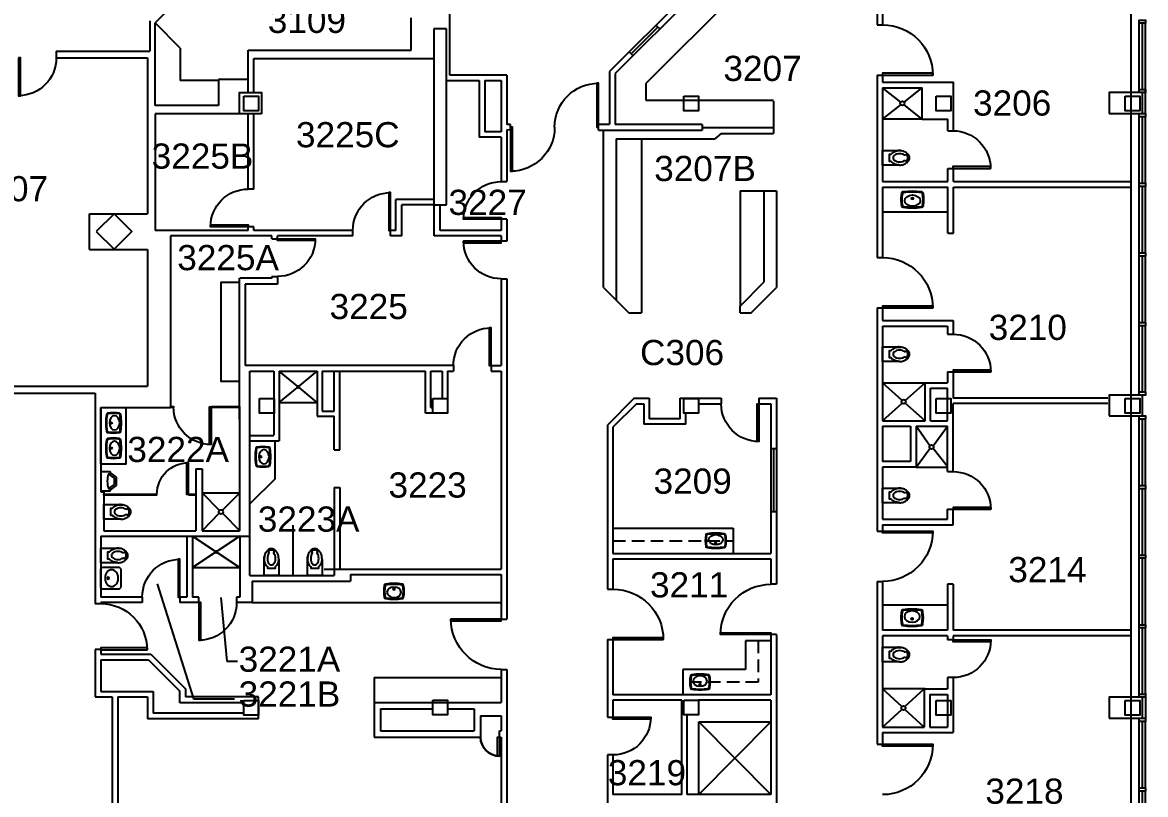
# Model space of a CAD drawing. Header units: inches. Extents: x -1169 to 5569, y -44 to 4300.
# Drawn here: x 2356 to 3427, y 825 to 1562 of the extents above; entities that cross this region are included whole.
import ezdxf

# ---------------------------------------------------------------- set-up
doc = ezdxf.new("R2010")
doc.units = ezdxf.units.IN
doc.header["$LTSCALE"] = 96
doc.header["$MEASUREMENT"] = 0
doc.linetypes.add('HIDDEN2', pattern=[0.1875, 0.125, -0.0625])
doc.layers.get('0').update_dxf_attribs({"linetype": 'CONTINUOUS'})
for name, color, linetype in [('A-ANNO-ROOM', 4, 'CONTINUOUS'), ('A-DOOR', 2, 'CONTINUOUS'), ('A-FLOR-CASE', 3, 'CONTINUOUS'), ('A-FLOR-CASE-UPPR', 3, 'HIDDEN2'), ('A-FLOR-PFIX', 2, 'CONTINUOUS'), ('A-GLAZ', 2, 'CONTINUOUS'), ('A-GLAZ-SILL', 1, 'CONTINUOUS'), ('A-SHAFT', 1, 'CONTINUOUS'), ('A-WALL-FULL', 6, 'CONTINUOUS')]:
    doc.layers.add(name, color=color, linetype=linetype)
doc.styles.add('Arial', font='arial.ttf')
doc.styles.get("Standard").update_dxf_attribs({"font": 'txt.shx', "width": 0.85})

# ---------------------------------------------------------------- blocks, each defined once
blk = doc.blocks.new('TOILET3')
for p, q in [((-4, -21.1), (-4, -21.1)), ((-5.1, -23.8), (-5.1, -23.8))]:
    blk.add_line(p, q)
for points in [[(-8.4, -16.4, -0.022673), (-8.5, -14.9), (-8.5, 0), (-4.5, 0), (-1.5, 0), (1.5, 0), (5.5, 0), (5.5, -14.9)], [(-8.4, -16.2, -0.074934), (-7.9, -12.6, -0.085426), (-6.4, -9.7, -0.066386), (-5.1, -8.3), (-5.1, -6.7), (1.9, -6.7), (1.9, -8.3, -0.066386), (3.3, -9.7, -0.085426), (4.8, -12.6, -0.111314), (5.2, -18)], [(2.5, -23.7, -0.562484), (1.6, -23.5), (0.9, -21.3, -0.238976), (1, -20.9, 0.08035), (1.9, -19, 0.074934), (2.3, -16.2, 0.074934), (1.9, -13.4, 0.085426), (0.9, -11.5, 0.066386), (0.1, -10.6, 0.330534), (-3.2, -10.6, 0.066386), (-4, -11.5, 0.085426), (-5, -13.4, 0.074934), (-5.4, -16.2, 0.074934), (-5, -19, 0.08035), (-4.1, -20.9, -0.238976), (-4, -21.3), (-4.8, -23.5, -0.549653), (-5.6, -23.7)], [(-1.5, -25.8, 0.143932), (1, -25, 0.107177), (3.4, -22.6, 0.077997), (4.9, -19.2, 0.065232), (5.5, -14.9)], [(-5.5, -23.7, 0.06085), (-4, -25, 0.143932), (-1.5, -25.8)], [(-4.5, -22.7, 0.063273), (-3.2, -23.8, 0.143932), (-1.5, -24.2)], [(-1.5, -24.2, 0.143932), (0.2, -23.8, 0.059203), (1.4, -22.8)]]:
    blk.add_lwpolyline(points, format="xyb")
for centre, radius, start, end in [((3.9, -16.2), 12.4, 180, 197.1416), ((1.2, -17), 9.56, 197.1416, 216.6725), ((-0.5, -18.3), 7.43, 216.6725, 226.5742)]:
    blk.add_arc(centre, radius, start, end)
blk = doc.blocks.new('ELLIPSE')
blk.add_circle((0.5, 0.5), 0.5)
blk = doc.blocks.new('I_PLUMB_LAV_RECT-3D_P')
for p, q in [((-9, 0), (-10.5, -1.5)), ((9, 0), (-9, 0)), ((9, 0), (10.5, -1.5)), ((-10.5, -1.5), (-10.5, -17.5)), ((10.5, -17.5), (10.5, -1.5)), ((-9, -19), (-10.5, -17.5)), ((-9, -19), (9, -19)), ((10.5, -17.5), (9, -19))]:
    blk.add_line(p, q)
blk.add_circle((0.01, -7), 1)
at = {"xscale": 12.5, "yscale": 16, "zscale": 12.5, "rotation": 270}
blk.add_blockref('ELLIPSE', (-8, -4), dxfattribs=at)
blk = doc.blocks.new('*U228')
at = {"layer": 'A-FLOR-PFIX', "extrusion": (0, 0, -1), "xscale": -1, "zscale": -1}
blk.add_blockref('I_PLUMB_LAV_RECT-3D_P', (0, 0), dxfattribs=at)
blk = doc.blocks.new('I_PLUMB_URINAL_WALL-HUNG_P')
for p, q in [((9, -1), (-9, -1)), ((-9, -1), (-9, -9.5)), ((-8, -10.5), (-4, -16)), ((-7, -9.5), (-7, -8.8)), ((-6.9, -8.6), (-3, -14)), ((3, -14), (6.9, -8.6)), ((4, -16), (8, -10.5)), ((7, -8.8), (7, -9.5)), ((9, -9.5), (9, -1)), ((-4, -16), (4, -16)), ((-3, -14), (3, -14))]:
    blk.add_line(p, q)
for centre, radius, start, end in [((-8, -9.5), 1, 180, 0), ((-6.6, -8.8), 0.396, 109.4533, 180), ((0, -27.5), 20.2, 70.5467, 109.4533), ((6.6, -8.8), 0.396, 0, 70.5467), ((8, -9.5), 1, 180, 0)]:
    blk.add_arc(centre, radius, start, end)
at = {"flags": 9}
for tag, p in [('FU_COLD', (-9, -1)), ('FU_HOT', (-9, -1.1)), ('FU_WASTE', (-9, -1.1)), ('FU_TOTAL', (-9, -1.1)), ('FIXT_CODE', (-9, -1.1))]:
    blk.add_attdef(tag, p, '', height=0.01, dxfattribs=at)
blk = doc.blocks.new('*U229')
at = {"layer": 'A-FLOR-PFIX'}
blk.add_blockref('I_PLUMB_URINAL_WALL-HUNG_P', (0, 0), dxfattribs=at)
blk = doc.blocks.new('*U190')
at = {"lineweight": -2}
for p, q in [((0, 12), (0, 0)), ((168, 12), (0, 12)), ((168, 0), (168, 12)), ((0, 0), (168, 0))]:
    blk.add_line(p, q, dxfattribs=at)
blk = doc.blocks.new('*U37')
for p, q in [((0, 0), (0, 0)), ((-48, 0), (-48, 0))]:
    blk.add_line(p, q)
blk.add_lwpolyline([(0, 0), (0, -48), (-1.75, -48), (-1.75, 0)], close=True)
blk.add_arc((0, 0), 48, 180, 270)
blk = doc.blocks.new('*U35')
for p, q in [((0, 0), (0, 0)), ((-36, 0), (-36, 0))]:
    blk.add_line(p, q)
blk.add_lwpolyline([(0, 0), (0, -36), (-1.75, -36), (-1.75, 0)], close=True)
blk.add_arc((0, 0), 36, 180, 270)
blk = doc.blocks.new('*U153')
for p, q in [((0, 0), (0, 0)), ((48, 0), (48, 0))]:
    blk.add_line(p, q)
blk.add_lwpolyline([(0, 0), (0, -48), (1.75, -48), (1.75, 0)], close=True)
blk.add_arc((0, 0), 48, 270, 0)
blk = doc.blocks.new('*U36')
for p, q in [((0, 0), (0, 0)), ((36, 0), (36, 0))]:
    blk.add_line(p, q)
blk.add_lwpolyline([(0, 0), (0, -36), (1.75, -36), (1.75, 0)], close=True)
blk.add_arc((0, 0), 36, 270, 0)
blk = doc.blocks.new('*U91')
for p, q in [((0, 0), (0, 0)), ((-48, 0), (-48, 0))]:
    blk.add_line(p, q)
blk.add_lwpolyline([(0, 0), (0, 48), (-1.75, 48), (-1.75, 0)], close=True)
blk.add_arc((0, 0), 48, 90, 180)
blk = doc.blocks.new('*U152')
for p, q in [((0, 0), (0, 0)), ((36, 0), (36, 0))]:
    blk.add_line(p, q)
blk.add_lwpolyline([(0, 0), (0, -36), (1.75, -36), (1.75, 0)], close=True)
blk.add_arc((0, 0), 36, 270, 0)
blk = doc.blocks.new('*U158')
for p, q in [((0, 0), (0, 0)), ((48, 0), (48, 0))]:
    blk.add_line(p, q)
blk.add_lwpolyline([(0, 0), (0, 48), (1.75, 48), (1.75, 0)], close=True)
blk.add_arc((0, 0), 48, 0, 90)
blk = doc.blocks.new('*U92')
for p, q in [((0, 0), (0, 0)), ((36, 0), (36, 0))]:
    blk.add_line(p, q)
blk.add_lwpolyline([(0, 0), (0, 36), (1.75, 36), (1.75, 0)], close=True)
blk.add_arc((0, 0), 36, 0, 90)
blk = doc.blocks.new('*U29')
for p, q in [((0, 0), (0, 0)), ((-36, 0), (-36, 0))]:
    blk.add_line(p, q)
blk.add_lwpolyline([(0, 0), (0, 36), (-1.75, 36), (-1.75, 0)], close=True)
blk.add_arc((0, 0), 36, 90, 180)
blk = doc.blocks.new('*U159')
for p, q in [((0, 0), (0, 0)), ((18, 0), (18, 0))]:
    blk.add_line(p, q)
blk.add_lwpolyline([(0, 0), (0, -18), (1.75, -18), (1.75, 0)], close=True)
blk.add_arc((0, 0), 18, 270, 0)
blk = doc.blocks.new('*U160')
for p, q in [((0, 0), (0, 0)), ((36, 0), (36, 0))]:
    blk.add_line(p, q)
blk.add_lwpolyline([(0, 0), (0, 36), (1.75, 36), (1.75, 0)], close=True)
blk.add_arc((0, 0), 36, 0, 90)
blk = doc.blocks.new('*U148')
for p, q in [((0, 0), (0, 0)), ((-42, 0), (-42, 0))]:
    blk.add_line(p, q)
blk.add_lwpolyline([(0, 0), (0, -42), (-1.75, -42), (-1.75, 0)], close=True)
blk.add_arc((0, 0), 42, 180, 270)
blk = doc.blocks.new('*U149')
for p, q in [((0, 0), (0, 0)), ((42, 0), (42, 0))]:
    blk.add_line(p, q)
blk.add_lwpolyline([(0, 0), (0, 42), (1.75, 42), (1.75, 0)], close=True)
blk.add_arc((0, 0), 42, 0, 90)
blk = doc.blocks.new('*U168')
for p, q in [((0, 0), (0, 0)), ((36, 0), (36, 0))]:
    blk.add_line(p, q)
blk.add_lwpolyline([(0, 0), (0, -36), (1.75, -36), (1.75, 0)], close=True)
blk.add_arc((0, 0), 36, 270, 0)
blk = doc.blocks.new('*U143')
for p, q in [((0, 0), (0, 0)), ((-36, 0), (-36, 0))]:
    blk.add_line(p, q)
blk.add_lwpolyline([(0, 0), (0, 36), (-1.75, 36), (-1.75, 0)], close=True)
blk.add_arc((0, 0), 36, 90, 180)
blk = doc.blocks.new('*U169')
for p, q in [((0, 0), (0, 0)), ((30, 0), (30, 0))]:
    blk.add_line(p, q)
blk.add_lwpolyline([(0, 0), (0, 30), (1.75, 30), (1.75, 0)], close=True)
blk.add_arc((0, 0), 30, 0, 90)
blk = doc.blocks.new('*U170')
for p, q in [((0, 0), (0, 0)), ((36, 0), (36, 0))]:
    blk.add_line(p, q)
blk.add_lwpolyline([(0, 0), (0, -36), (1.75, -36), (1.75, 0)], close=True)
blk.add_arc((0, 0), 36, 270, 0)
blk = doc.blocks.new('*U171')
for p, q in [((0, 0), (0, 0)), ((-36, 0), (-36, 0))]:
    blk.add_line(p, q)
blk.add_lwpolyline([(0, 0), (0, -36), (-1.75, -36), (-1.75, 0)], close=True)
blk.add_arc((0, 0), 36, 180, 270)
blk = doc.blocks.new('COL-EHMANN')
blk.add_lwpolyline([(-7, 7), (7, 7), (7, -7), (-7, -7)], close=True)
blk = doc.blocks.new('*U41')
for p, q in [((0, 0), (0, 0)), ((-44, 0), (-44, 0))]:
    blk.add_line(p, q)
blk.add_lwpolyline([(0, 0), (0, -44), (-1.75, -44), (-1.75, 0)], close=True)
blk.add_arc((0, 0), 44, 180, 270)
blk = doc.blocks.new('*U39')
for p, q in [((0, 0), (0, 0)), ((36, 0), (36, 0))]:
    blk.add_line(p, q)
blk.add_lwpolyline([(0, 0), (0, 36), (1.75, 36), (1.75, 0)], close=True)
blk.add_arc((0, 0), 36, 0, 90)

msp = doc.modelspace()

# ---------------------------------------------------------------- linework, layer by layer
at = {"layer": 'A-ANNO-ROOM'}
for p, q in [((2484.5, 1026.2), (2519, 916.5)), ((2545.1, 1013.2), (2551, 952.5)), ((2551, 952.5), (2561, 952.5)), ((2519, 916.5), (2558.1, 916.5))]:
    msp.add_line(p, q, dxfattribs=at)
at = {"layer": 'A-DOOR'}
msp.add_arc((2810.8, 880), 18, 180, 270, dxfattribs=at)
at = {"layer": 'A-FLOR-CASE'}
for p, q in [((3074.8, 1627.7), (2950.4, 1503.3)), ((2506.5, 1537), (2482.5, 1561)), ((2506.5, 1537), (2506.5, 1506.2)), ((2542.8, 1506.2), (2506.5, 1506.2)), ((2950.4, 1503.3), (2950.4, 1487.5)), ((2950.4, 1487.5), (3072.1, 1487.5)), ((3072.1, 1486.4), (3072.1, 1462.4)), ((2946.1, 1450.4), (2946.1, 1284.8)), ((3040.1, 1401), (3040.1, 1291.1)), ((3040.1, 1401), (3062.8, 1401)), ((3238.2, 1380.6), (3176, 1380.6)), ((2922.1, 1296.8), (2934.1, 1284.8)), ((2934.1, 1284.8), (2946.1, 1284.8)), ((2596.9, 1126.2), (2596.9, 1162.5)), ((2596.9, 1126.5), (2572.9, 1102.5)), ((2919, 1079.3), (3033.5, 1079.3)), ((3033.5, 1079.3), (3033.5, 1055.3)), ((2574.9, 1008.4), (2812.5, 1008.4)), ((3237.9, 1006), (3176, 1006)), ((3045.5, 972), (3045.5, 944.5)), ((3069.5, 972), (3045.5, 972)), ((3045.5, 944.5), (2985.5, 944.5)), ((2985.5, 944.5), (2985.5, 920.5)), ((2691.4, 937), (2812.5, 937)), ((2691.4, 937), (2691.4, 913))]:
    msp.add_line(p, q, dxfattribs=at)
msp.add_lwpolyline([(2563.2, 1313.6), (2545.2, 1313.6), (2545.2, 1219.5), (2563.2, 1219.5)], dxfattribs=at)
msp.add_lwpolyline([(2430.6, 1194.4), (2454.6, 1194.4), (2454.6, 1140.4), (2430.6, 1140.4)], close=True, dxfattribs=at)
at = {"layer": 'A-FLOR-CASE-UPPR'}
for p, q in [((2919, 1067.3), (3033.5, 1067.3)), ((3057.5, 972), (3057.5, 932.5)), ((3057.5, 932.5), (2985.5, 932.5))]:
    msp.add_line(p, q, dxfattribs=at)
at = {"layer": 'A-FLOR-PFIX'}
for p, q in [((3193.4, 1485.6), (3176, 1499.3)), ((3196.5, 1485.6), (3213.8, 1499.3)), ((3176, 1469.4), (3193.4, 1483.1)), ((3213.8, 1469.4), (3196.5, 1483.1)), ((3213.8, 1469.4), (3176, 1469.4)), ((2618.1, 1214.7), (2600.9, 1229)), ((2619.7, 1214.7), (2636.9, 1229)), ((2600.9, 1199), (2618.1, 1213.4)), ((2636.9, 1199), (2619.7, 1213.4)), ((3176, 1218), (3216.5, 1218)), ((3194.8, 1201.2), (3176, 1218)), ((3197.7, 1201.2), (3216.5, 1218)), ((2600.9, 1199), (2636.9, 1199)), ((3176, 1181.7), (3194.8, 1198.6)), ((3216.5, 1181.7), (3197.7, 1198.6)), ((3221.1, 1157.9), (3208.1, 1176.5)), ((3224.2, 1157.9), (3237.9, 1176.5)), ((3208.1, 1137.6), (3221.1, 1155.4)), ((3237.5, 1138.5), (3224.2, 1155.4)), ((3208.1, 1137.6), (3237.9, 1137.6)), ((2527.2, 1112.9), (2563.2, 1112.9)), ((2527.2, 1112.9), (2543.7, 1096.4)), ((2563.2, 1112.9), (2546.7, 1096.4)), ((2543.7, 1093.5), (2527.2, 1076.9)), ((2546.7, 1093.5), (2563.2, 1076.9)), ((2518, 1041.7), (2563.2, 1041.7)), ((3216.5, 926), (3176, 926)), ((3194.4, 909.2), (3176, 926)), ((3197.4, 909.2), (3215.8, 926)), ((3176, 889.7), (3194.4, 906.5)), ((3215.8, 889.7), (3197.4, 906.5))]:
    msp.add_line(p, q, dxfattribs=at)
for points in [[(3213.3, 1400.2, -0.319535), (3214.6, 1398.9, -0.093638), (3214.6, 1386.3, -0.319535), (3213.3, 1385, -0.073603), (3195.7, 1385, -0.319535), (3194.4, 1386.3, -0.093638), (3194.4, 1398.9, -0.319535), (3195.7, 1400.2, -0.073603)], [(3213.1, 1399.4, -0.319535), (3213.8, 1398.7, -0.093638), (3213.8, 1386.5, -0.319535), (3213.1, 1385.8, -0.073603), (3195.9, 1385.8, -0.319535), (3195.2, 1386.5, -0.093638), (3195.2, 1398.7, -0.319535), (3195.9, 1399.4, -0.073603)], [(2436, 1171.8, 0.319535), (2437.2, 1170.5, 0.093638), (2448.6, 1170.5, 0.319535), (2449.8, 1171.8, 0.073603), (2449.8, 1187.7, 0.319535), (2448.6, 1188.9, 0.093638), (2437.2, 1188.9, 0.319535), (2436, 1187.7, 0.073603)], [(2436.7, 1171.9, 0.319535), (2437.3, 1171.3, 0.093638), (2448.4, 1171.3, 0.319535), (2449, 1171.9, 0.073603), (2449, 1187.6, 0.319535), (2448.4, 1188.2, 0.093638), (2437.3, 1188.2, 0.319535), (2436.7, 1187.6, 0.073603)], [(2436, 1147.6, 0.319535), (2437.2, 1146.4, 0.093638), (2448.6, 1146.4, 0.319535), (2449.8, 1147.6, 0.073603), (2449.8, 1163.5, 0.319535), (2448.6, 1164.8, 0.093638), (2437.2, 1164.8, 0.319535), (2436, 1163.5, 0.073603)], [(2436.7, 1147.7, 0.319535), (2437.3, 1147.1, 0.093638), (2448.4, 1147.1, 0.319535), (2449, 1147.7, 0.073603), (2449, 1163.4, 0.319535), (2448.4, 1164, 0.093638), (2437.3, 1164, 0.319535), (2436.7, 1163.4, 0.073603)], [(2578.4, 1139.5, 0.319535), (2579.6, 1138.2, 0.093638), (2591, 1138.2, 0.319535), (2592.2, 1139.5, 0.073603), (2592.2, 1155.4, 0.319535), (2591, 1156.6, 0.093638), (2579.6, 1156.6, 0.319535), (2578.4, 1155.4, 0.073603)], [(2579.2, 1139.6, 0.319535), (2579.8, 1138.9, 0.093638), (2590.9, 1138.9, 0.319535), (2591.5, 1139.6, 0.073603), (2591.5, 1155.3, 0.319535), (2590.9, 1155.9, 0.093638), (2579.8, 1155.9, 0.319535), (2579.2, 1155.3, 0.073603)], [(3009.1, 1060.5, -0.319535), (3007.8, 1061.7, -0.093638), (3007.8, 1073.1, -0.319535), (3009.1, 1074.3, -0.073603), (3025, 1074.3, -0.319535), (3026.2, 1073.1, -0.093638), (3026.2, 1061.7, -0.319535), (3025, 1060.5, -0.073603)], [(3009.2, 1061.2, -0.319535), (3008.6, 1061.9, -0.093638), (3008.6, 1073, -0.319535), (3009.2, 1073.6, -0.073603), (3024.9, 1073.6, -0.319535), (3025.5, 1073, -0.093638), (3025.5, 1061.9, -0.319535), (3024.9, 1061.2, -0.073603)], [(2702.3, 1026, 0.319535), (2701, 1024.8, 0.093638), (2701, 1013.4, 0.319535), (2702.3, 1012.2, 0.073603), (2718.2, 1012.2, 0.319535), (2719.4, 1013.4, 0.093638), (2719.4, 1024.8, 0.319535), (2718.2, 1026, 0.073603)], [(2702.4, 1025.2, 0.319535), (2701.8, 1024.6, 0.093638), (2701.8, 1013.5, 0.319535), (2702.4, 1012.9, 0.073603), (2718.1, 1012.9, 0.319535), (2718.7, 1013.5, 0.093638), (2718.7, 1024.6, 0.319535), (2718.1, 1025.2, 0.073603)], [(3212.9, 986.4, 0.319535), (3214.3, 987.7, 0.093638), (3214.3, 1000.3, 0.319535), (3212.9, 1001.6, 0.073603), (3195.4, 1001.6, 0.319535), (3194.1, 1000.3, 0.093638), (3194.1, 987.7, 0.319535), (3195.4, 986.4, 0.073603)], [(3212.8, 987.2, 0.319535), (3213.5, 987.9, 0.093638), (3213.5, 1000.1, 0.319535), (3212.8, 1000.8, 0.073603), (3195.6, 1000.8, 0.319535), (3194.9, 1000.1, 0.093638), (3194.9, 987.9, 0.319535), (3195.6, 987.2, 0.073603)], [(3010, 925.8, 0.319535), (3011.2, 927, 0.093638), (3011.2, 938.4, 0.319535), (3010, 939.6, 0.073603), (2994.1, 939.6, 0.319535), (2992.8, 938.4, 0.093638), (2992.8, 927, 0.319535), (2994.1, 925.8, 0.073603)], [(3009.8, 926.5, 0.319535), (3010.5, 927.1, 0.093638), (3010.5, 938.2, 0.319535), (3009.8, 938.8, 0.073603), (2994.2, 938.8, 0.319535), (2993.5, 938.2, 0.093638), (2993.5, 927.1, 0.319535), (2994.2, 926.5, 0.073603)]]:
    msp.add_lwpolyline(points, format="xyb", close=True, dxfattribs=at)
for points in [[(3211.9, 1391.6), (3211.4, 1389.6), (3209.7, 1387.8), (3207.4, 1386.6), (3204.5, 1386.2), (3201.6, 1386.6), (3199.2, 1387.8), (3197.6, 1389.6), (3197.1, 1391.6), (3197.6, 1393.6), (3199.2, 1395.4), (3201.6, 1396.6), (3204.5, 1397), (3207.4, 1396.6), (3209.7, 1395.4), (3211.4, 1393.6)], [(2497.2, 1194.4), (2497.2, 1195.4), (2500.1, 1195.4), (2500.1, 1194.4)], [(2536.6, 1194.4), (2536.6, 1195.4), (2562.9, 1195.4), (2562.9, 1194.4)], [(2443.8, 1173), (2445.6, 1173.5), (2447.2, 1175), (2448.3, 1177.1), (2448.7, 1179.7), (2448.3, 1182.4), (2447.2, 1184.5), (2445.6, 1186), (2443.8, 1186.5), (2442, 1186), (2440.3, 1184.5), (2439.3, 1182.4), (2438.9, 1179.7), (2439.3, 1177.1), (2440.3, 1175), (2442, 1173.5)], [(2443.8, 1148.8), (2445.6, 1149.3), (2447.2, 1150.8), (2448.3, 1152.9), (2448.7, 1155.6), (2448.3, 1158.2), (2447.2, 1160.3), (2445.6, 1161.8), (2443.8, 1162.3), (2442, 1161.8), (2440.3, 1160.3), (2439.3, 1158.2), (2438.9, 1155.6), (2439.3, 1152.9), (2440.3, 1150.8), (2442, 1149.3)], [(2586.2, 1140.7), (2588, 1141.1), (2589.7, 1142.6), (2590.7, 1144.8), (2591.1, 1147.4), (2590.7, 1150.1), (2589.7, 1152.2), (2588, 1153.7), (2586.2, 1154.2), (2584.4, 1153.7), (2582.7, 1152.2), (2581.7, 1150.1), (2581.3, 1147.4), (2581.7, 1144.8), (2582.7, 1142.6), (2584.4, 1141.1)], [(2433.6, 1110.7), (2433.6, 1111.7), (2483.9, 1111.7), (2483.9, 1110.7)], [(2514.2, 1110.7), (2514.2, 1111.7), (2521.2, 1111.7), (2521.2, 1110.7)], [(3010.3, 1068.3), (3010.8, 1070.1), (3012.3, 1071.8), (3014.4, 1072.8), (3017, 1073.2), (3019.7, 1072.8), (3021.8, 1071.8), (3023.3, 1070.1), (3023.8, 1068.3), (3023.3, 1066.5), (3021.8, 1064.8), (3019.7, 1063.8), (3017, 1063.4), (3014.4, 1063.8), (3012.3, 1064.8), (3010.8, 1066.5)], [(2703.5, 1018.2), (2704, 1016.4), (2705.5, 1014.7), (2707.6, 1013.7), (2710.2, 1013.3), (2712.9, 1013.7), (2715, 1014.7), (2716.5, 1016.4), (2717, 1018.2), (2716.5, 1020), (2715, 1021.7), (2712.9, 1022.7), (2710.2, 1023.1), (2707.6, 1022.7), (2705.5, 1021.7), (2704, 1020)], [(3211.6, 995), (3211.1, 997), (3209.4, 998.8), (3207.1, 1000), (3204.2, 1000.4), (3201.3, 1000), (3198.9, 998.8), (3197.3, 997), (3196.8, 995), (3197.3, 993), (3198.9, 991.2), (3201.3, 990), (3204.2, 989.6), (3207.1, 990), (3209.4, 991.2), (3211.1, 993)], [(3008.7, 933.6), (3008.3, 935.4), (3006.8, 937), (3004.7, 938.1), (3002, 938.5), (2999.3, 938.1), (2997.2, 937), (2995.7, 935.4), (2995.3, 933.6), (2995.7, 931.8), (2997.2, 930.1), (2999.3, 929.1), (3002, 928.7), (3004.7, 929.1), (3006.8, 930.1), (3008.3, 931.8)]]:
    msp.add_lwpolyline(points, close=True, dxfattribs=at)
for points in [[(2518, 1071.7), (2539.7, 1057.3)], [(2563.2, 1071.7), (2541.5, 1057.3)], [(2539.7, 1056.1), (2518, 1041.7)], [(2541.5, 1056.1), (2563.2, 1041.7)]]:
    msp.add_lwpolyline(points, dxfattribs=at)
for centre, radius in [((3194.9, 1484.4), 1.98), ((3204.5, 1393.7), 0.825), ((2618.9, 1214), 1.05), ((3196.2, 1199.9), 1.98), ((2440.7, 1179.7), 0.749), ((3222.7, 1156.7), 1.98), ((2440.7, 1155.6), 0.749), ((2583.2, 1147.4), 0.749), ((2545.2, 1094.9), 2.07), ((3017, 1065.3), 0.749), ((2540.6, 1056.7), 1.05), ((2710.2, 1021.2), 0.749), ((3204.2, 992.9), 0.825), ((3002, 930.5), 0.749), ((3195.9, 907.9), 1.98)]:
    msp.add_circle(centre, radius, dxfattribs=at)
at = {"layer": 'A-GLAZ'}
for p, q in [((2961.8, 1557.1), (2936.3, 1531.7)), ((2959.9, 1559), (2963.6, 1555.3)), ((3420.7, 1497.3), (3420.7, 1560.7)), ((3423.7, 1497.3), (3423.7, 1560.7)), ((3426.7, 1497.3), (3426.7, 1560.7)), ((2934.5, 1533.5), (2938.2, 1529.8)), ((3420.7, 1408.2), (3420.7, 1471.6)), ((3423.7, 1408.2), (3423.7, 1471.6)), ((3426.7, 1408.2), (3426.7, 1471.6)), ((3420.7, 1341.8), (3420.7, 1405.2)), ((3423.7, 1341.8), (3423.7, 1405.2)), ((3426.7, 1341.8), (3426.7, 1405.2)), ((3420.7, 1275.4), (3420.7, 1338.8)), ((3423.7, 1275.4), (3423.7, 1338.8)), ((3426.7, 1275.4), (3426.7, 1338.8)), ((3420.7, 1209.1), (3420.7, 1272.4)), ((3423.7, 1209.1), (3423.7, 1272.4)), ((3426.7, 1209.1), (3426.7, 1272.4)), ((3420.7, 1119.9), (3420.7, 1183.3)), ((3423.7, 1119.9), (3423.7, 1183.3)), ((3426.7, 1119.9), (3426.7, 1183.3)), ((3069.5, 1155.2), (3069.5, 1095.2)), ((3072.1, 1155.2), (3072.1, 1095.2)), ((3074.8, 1155.2), (3074.8, 1095.2)), ((3420.7, 1053.6), (3420.7, 1116.9)), ((3423.7, 1053.6), (3423.7, 1116.9)), ((3426.7, 1053.6), (3426.7, 1116.9)), ((3420.7, 987.2), (3420.7, 1050.6)), ((3423.7, 987.2), (3423.7, 1050.6)), ((3426.7, 987.2), (3426.7, 1050.6)), ((3420.7, 920.8), (3420.7, 984.2)), ((3423.7, 920.8), (3423.7, 984.2)), ((3426.7, 920.8), (3426.7, 984.2)), ((3420.7, 831.7), (3420.7, 895.1)), ((3423.7, 831.7), (3423.7, 895.1)), ((3426.7, 831.7), (3426.7, 895.1)), ((3420.7, 765.3), (3420.7, 828.7)), ((3423.7, 765.3), (3423.7, 828.7)), ((3426.7, 765.3), (3426.7, 828.7))]:
    msp.add_line(p, q, dxfattribs=at)
at = {"layer": 'A-GLAZ-SILL'}
msp.add_line((3412.7, 1762.8), (3412.7, 334.1), dxfattribs=at)
at = {"layer": 'A-SHAFT'}
for p, q in [((3000.7, 894.6), (3069.5, 825.4)), ((3069.5, 894.6), (3000.7, 825.4)), ((3000.7, 894.6), (3069.5, 894.6)), ((3000.7, 825.4), (3000.7, 894.6))]:
    msp.add_line(p, q, dxfattribs=at)
at = {"layer": 'A-WALL-FULL'}
for p, q in [((2763.3, 1511.3), (2763.3, 1724.6)), ((3048.5, 1640.2), (2921.1, 1512.7)), ((3170.8, 1640.3), (3170.8, 1559.3)), ((3176, 1620.5), (3176, 1559.3)), ((2509, 1587.5), (2482.5, 1561)), ((2984.3, 1583.3), (2915.8, 1514.9)), ((2726.5, 1535), (2726.5, 1566)), ((2477.3, 1563.2), (2477.3, 1534.2)), ((2482.5, 1482.2), (2482.5, 1561)), ((3170.8, 1559.3), (3176, 1559.3)), ((2388.3, 1534.2), (2477.3, 1534.2)), ((2388.3, 1534.2), (2388.3, 1527.7)), ((2571.3, 1535), (2726.5, 1535)), ((2571.3, 1494.7), (2571.3, 1535)), ((2388.3, 1527.7), (2475.3, 1527.7)), ((2475.3, 1527.7), (2475.3, 1378.9)), ((2576.5, 1527.3), (2748.2, 1527.3)), ((2576.5, 1494.7), (2576.5, 1527.3)), ((2817.8, 1511.3), (2763.3, 1511.3)), ((2817.8, 1511.3), (2817.8, 1464.2)), ((2915.8, 1514.9), (2915.8, 1464.5)), ((2921.1, 1512.7), (2921.1, 1464.2)), ((3170.8, 1511.3), (3170.8, 1337.3)), ((3170.8, 1511.3), (3176, 1511.3)), ((3176, 1511.3), (3176, 1504.6)), ((2571.3, 1507.2), (2542.8, 1507.2)), ((2542.8, 1507.2), (2542.8, 1482.2)), ((2760.2, 1506.1), (2791.5, 1506.1)), ((2791.5, 1506.1), (2791.5, 1452.1)), ((2796.8, 1506.1), (2812.5, 1506.1)), ((2796.8, 1506.1), (2796.8, 1457.3)), ((2812.5, 1506.1), (2812.5, 1457.3)), ((3176, 1504.6), (3243.5, 1504.6)), ((3176, 1499.3), (3213.8, 1499.3)), ((3176, 1499.3), (3176, 1409.8)), ((3213.8, 1469.4), (3213.8, 1499.3)), ((3243.5, 1458.3), (3243.5, 1504.6)), ((3426.7, 1474.6), (3426.7, 1502.3)), ((2576.5, 1494.7), (2583.8, 1494.7)), ((2583.8, 1494.7), (2583.8, 1474.4)), ((2542.8, 1482.2), (2482.5, 1482.2)), ((2562.8, 1474.4), (2482.5, 1474.4)), ((2482.5, 1474.4), (2482.5, 1363.3)), ((2571.3, 1402.7), (2571.3, 1474.4)), ((2583.8, 1474.4), (2576.5, 1474.4)), ((2576.5, 1402.7), (2576.5, 1474.4)), ((3213.8, 1469.4), (3238.2, 1469.4)), ((3238.2, 1458.3), (3238.2, 1469.4)), ((2812.5, 1457.3), (2796.8, 1457.3)), ((2821.4, 1464.2), (2817.8, 1464.2)), ((2817.8, 1459), (2817.8, 1409.8)), ((2821.4, 1458.9), (2817.8, 1459)), ((2821.4, 1459), (2821.4, 1464.2)), ((2905.3, 1458.9), (2905.3, 1464.5)), ((2905.3, 1464.5), (2915.8, 1464.5)), ((2905.3, 1458.9), (3004, 1458.9)), ((2910.1, 1308.8), (2910.1, 1458.9)), ((3004, 1464.2), (2921.1, 1464.2)), ((3004, 1464.2), (3004, 1458.9)), ((3004, 1461.3), (3072.1, 1461.3)), ((3072.1, 1462.4), (3072.1, 1455.7)), ((3238.2, 1458.3), (3243.5, 1458.3)), ((2812.5, 1452.1), (2791.5, 1452.1)), ((2812.5, 1452.1), (2812.5, 1409.8)), ((2922.1, 1450.4), (2922.1, 1296.8)), ((2922.1, 1450.4), (3016.2, 1450.4)), ((3022.2, 1455.7), (3016.2, 1450.4)), ((3022.2, 1455.7), (3072.1, 1455.7)), ((3238.2, 1422.3), (3243.5, 1422.3)), ((3238.2, 1409.8), (3238.2, 1422.3)), ((3243.5, 1409.8), (3243.5, 1422.3)), ((2576.5, 1402.7), (2571.3, 1402.7)), ((2812.5, 1409.8), (2817.8, 1409.8)), ((3176, 1409.8), (3238.2, 1409.8)), ((3176, 1404.6), (3238.2, 1404.6)), ((3176, 1404.6), (3176, 1337.3)), ((3238.2, 1360.6), (3238.2, 1404.6)), ((3243.5, 1409.8), (3412.5, 1409.8)), ((3243.5, 1360.6), (3243.5, 1404.6)), ((3243.5, 1404.6), (3412.6, 1404.6)), ((2748.2, 1392.7), (2712, 1392.7)), ((2712, 1363.3), (2712, 1392.7)), ((3062.8, 1401), (3062.8, 1313.8)), ((3062.8, 1401), (3074.8, 1401)), ((3074.8, 1401), (3074.8, 1308.8)), ((2717.8, 1358.1), (2717.8, 1387.5)), ((2748.5, 1387.5), (2717.8, 1387.5)), ((2748.5, 1358.1), (2748.5, 1387.5)), ((2754.3, 1363.3), (2754.3, 1387.5)), ((2419.8, 1378.9), (2475.3, 1378.9)), ((2419.8, 1345), (2419.8, 1378.9)), ((2812.5, 1373.8), (2812.5, 1363.3)), ((2817.8, 1373.8), (2812.5, 1373.8)), ((2817.8, 1373.8), (2817.8, 1353.1)), ((2571.3, 1363.3), (2482.5, 1363.3)), ((2576.5, 1366.7), (2571.3, 1366.7)), ((2571.3, 1363.2), (2571.3, 1366.7)), ((2576.5, 1363.2), (2576.5, 1366.7)), ((2671, 1363.3), (2576.5, 1363.3)), ((2671, 1358.1), (2671, 1363.3)), ((2712, 1363.3), (2707, 1363.3)), ((2707, 1358.1), (2707, 1363.3)), ((2812.5, 1363.3), (2754.2, 1363.3)), ((3238.2, 1360.6), (3243.5, 1360.6)), ((2497.2, 1358.1), (2497.2, 1194.4)), ((2593.9, 1358.1), (2497.2, 1358.1)), ((2593.9, 1355.3), (2593.9, 1358.1)), ((2593.9, 1355.3), (2599.2, 1355.3)), ((2671, 1358.1), (2599.2, 1358.1)), ((2599.2, 1355.3), (2599.2, 1358.1)), ((2717.8, 1358.1), (2707, 1358.1)), ((2812.5, 1358.1), (2748.5, 1358.1)), ((2812.5, 1358.1), (2812.5, 1353.1)), ((2817.8, 1353.1), (2812.5, 1353.1)), ((2419.8, 1345), (2475.3, 1345)), ((2475.3, 1345), (2475.3, 1214.7)), ((3170.8, 1337.3), (3176, 1337.3)), ((2562.9, 1183.3), (2563, 1317.6)), ((2593.9, 1317.6), (2563.2, 1317.6)), ((2593.9, 1319.3), (2593.9, 1317.6)), ((2593.9, 1319.3), (2599.2, 1319.3)), ((2599.2, 1319.3), (2599.2, 1312.1)), ((2812.5, 1317.1), (2817.8, 1317.1)), ((2812.5, 1317.1), (2812.5, 1234.3)), ((2817.8, 1317.1), (2817.8, 992.5)), ((2599.2, 1312.1), (2568.4, 1312.1)), ((2568.4, 1312.1), (2568.4, 1234.3)), ((2910.1, 1308.8), (2922.1, 1296.8)), ((3040.1, 1291.1), (3062.8, 1313.8)), ((3050.8, 1284.8), (3074.8, 1308.8)), ((3040.1, 1284.8), (3040.1, 1291.1)), ((3170.8, 1289.3), (3170.8, 1076.6)), ((3170.8, 1289.3), (3176, 1289.3)), ((3176, 1289.3), (3176, 1277.3)), ((3040.1, 1284.8), (3050.8, 1284.8)), ((3176, 1277.3), (3243.2, 1277.3)), ((3243.2, 1277.3), (3243.2, 1264.3)), ((3176, 1272), (3237.9, 1272)), ((3176, 1272), (3176, 1181.7)), ((3237.9, 1272), (3237.9, 1264.3)), ((3237.9, 1264.3), (3243.2, 1264.3)), ((2766.8, 1234.3), (2568.4, 1234.3)), ((2766.8, 1234.3), (2766.8, 1229)), ((2802.8, 1234.3), (2802.8, 1229)), ((2802.8, 1234.3), (2812.5, 1234.3)), ((2572.9, 1034.2), (2572.9, 1229)), ((2572.9, 1229), (2595.7, 1229)), ((2595.7, 1229), (2595.7, 1168)), ((2600.9, 1229), (2636.9, 1229)), ((2600.9, 1229), (2600.9, 1168)), ((2636.9, 1229), (2636.9, 1186)), ((2641.9, 1229), (2641.9, 1191)), ((2641.9, 1229), (2740.2, 1229)), ((2653.2, 1191), (2653.2, 1229)), ((2658.5, 1154), (2658.5, 1229)), ((2740.2, 1189.1), (2740.2, 1229)), ((2745.2, 1194.3), (2745.2, 1229)), ((2745.2, 1229), (2756.2, 1229)), ((2756.2, 1229), (2756.2, 1203.1)), ((2761.2, 1229), (2761.2, 1201)), ((2761.2, 1229), (2766.8, 1229)), ((2802.8, 1229), (2812.5, 1229)), ((2812.5, 1229), (2812.5, 1040.2)), ((3237.9, 1228.3), (3243.2, 1228.3)), ((3237.9, 1228.3), (3237.9, 1218)), ((3243.2, 1228.3), (3243.2, 1203.3)), ((2346.1, 1214.7), (2475.3, 1214.7)), ((3216.5, 1218), (3237.9, 1218)), ((3216.5, 1181.7), (3216.5, 1218)), ((3221.7, 1212.8), (3237.9, 1212.8)), ((3221.7, 1181.7), (3221.7, 1212.8)), ((3237.9, 1181.7), (3237.9, 1212.8)), ((2343.6, 1208.1), (2425.3, 1208.1)), ((2425.3, 1208.1), (2425.3, 1071.7)), ((2939.3, 1203.2), (2913.8, 1177.7)), ((2939.3, 1203.2), (2953.5, 1203.2)), ((2953.5, 1203.2), (2953.5, 1183.5)), ((2983, 1183.5), (2983, 1203.2)), ((2983, 1203.2), (3022.2, 1203.2)), ((3022.2, 1203.2), (3022.2, 1197.9)), ((3058.2, 1203.2), (3074.8, 1203.2)), ((3058.2, 1203.2), (3058.2, 1197.9)), ((3074.8, 1203.2), (3074.8, 1155.2)), ((3390.8, 1203.3), (3243.2, 1203.3)), ((2430.6, 1194.4), (2430.6, 1113.9)), ((2430.6, 1194.4), (2497.2, 1194.4)), ((2562.9, 1194.4), (2562.9, 1076.9)), ((2641.9, 1191), (2653.2, 1191)), ((2761.2, 1189.1), (2740.2, 1189.1)), ((2745.2, 1194.3), (2747.2, 1194.3)), ((2941.5, 1197.9), (2919, 1175.5)), ((2941.5, 1197.9), (2948.5, 1197.9)), ((2948.5, 1197.9), (2948.5, 1178.5)), ((2988.5, 1178.5), (2988.5, 1189.1)), ((3000.5, 1197.9), (3022.2, 1197.9)), ((3058.2, 1197.9), (3069.5, 1197.9)), ((3069.5, 1197.9), (3069.5, 1155.2)), ((3243.2, 1133.3), (3243.2, 1198.1)), ((3390.8, 1198.1), (3243.2, 1198.1)), ((2636.9, 1186), (2653.2, 1186)), ((2653.2, 1154), (2653.2, 1186)), ((2988.5, 1178.5), (2948.5, 1178.5)), ((2983, 1183.5), (2953.5, 1183.5)), ((3176, 1181.7), (3216.5, 1181.7)), ((3221.7, 1181.7), (3237.9, 1181.7)), ((2572.9, 1167.8), (2595.7, 1167.8)), ((2600.9, 1168), (2600.9, 1162.5)), ((2913.8, 1177.7), (2913.8, 1021.1)), ((2919, 1175.5), (2919, 1055.3)), ((3176, 1176.5), (3202.8, 1176.5)), ((3176, 1176.5), (3176, 1142.8)), ((3202.8, 1176.5), (3202.8, 1142.8)), ((3208.1, 1176.5), (3208.1, 1137.6)), ((3208.1, 1176.5), (3237.9, 1176.5)), ((3237.9, 1133.3), (3237.9, 1176.5)), ((2572.9, 1162.5), (2600.9, 1162.5)), ((2653.2, 1154), (2658.5, 1154)), ((3069.5, 1155.2), (3074.8, 1155.2)), ((2521.2, 1136), (2521.2, 1076.9)), ((2521.2, 1136), (2527.2, 1136)), ((2527.2, 1136), (2527.2, 1076.9)), ((3202.8, 1142.8), (3176, 1142.8)), ((3208.1, 1137.6), (3176, 1137.6)), ((3176, 1137.6), (3176, 1087.9)), ((3237.9, 1133.3), (3243.2, 1133.3)), ((2430.6, 1113.9), (2433.6, 1113.9)), ((2433.6, 1113.9), (2433.6, 1076.9)), ((2653.2, 1118), (2653.2, 1034.2)), ((2653.2, 1118), (2658.5, 1118)), ((2658.5, 1118), (2658.5, 1040.2)), ((3069.5, 1095.2), (3069.5, 1055.3)), ((3069.5, 1095.2), (3074.8, 1095.2)), ((3074.8, 1095.2), (3074.8, 1025.8)), ((3237.9, 1097.3), (3243.2, 1097.3)), ((3237.9, 1087.9), (3237.9, 1097.3)), ((3243.2, 1082.6), (3243.2, 1097.3)), ((2614.1, 1034.2), (2614.1, 1082.2)), ((3176, 1087.9), (3237.9, 1087.9)), ((3176, 1082.6), (3243.2, 1082.6)), ((3176, 1082.6), (3176, 1076.5)), ((2425.3, 1071.7), (2425.3, 1007.1)), ((2430.8, 1071.7), (2572.9, 1071.7)), ((2430.8, 1071.7), (2430.8, 1013.7)), ((2433.6, 1076.9), (2521.2, 1076.9)), ((2512.8, 1071.7), (2512.8, 1013.7)), ((2518, 1071.7), (2518, 1013.7)), ((2527.2, 1076.9), (2562.9, 1076.9)), ((2563.2, 1071.7), (2563.2, 1013.7)), ((3170.8, 1076.6), (3176, 1076.5)), ((2919, 1055.3), (3069.5, 1055.3)), ((2919, 1050), (3069.5, 1050)), ((2919, 1050), (2919, 1021.1)), ((3069.5, 1050), (3069.5, 1025.8)), ((2643.8, 1040.2), (2812.5, 1040.2)), ((2572.9, 1034.2), (2653.2, 1034.2)), ((2574.9, 1028.9), (2668.6, 1028.9)), ((2574.9, 1028.9), (2574.9, 1008.4)), ((2668.6, 1035.1), (2812.5, 1035.1)), ((2668.6, 1035.1), (2668.6, 1028.9)), ((2812.5, 1035.1), (2812.5, 992.5)), ((3170.8, 1028.6), (3170.8, 873.3)), ((3170.8, 1028.6), (3176, 1028.6)), ((3176, 1028.6), (3176, 982)), ((2913.8, 1021.1), (2919, 1021.1)), ((3074.8, 1025.8), (3069.5, 1025.8)), ((3237.9, 1026), (3237.9, 982)), ((3243.2, 1026), (3237.9, 1026)), ((3243.2, 1026), (3243.2, 982)), ((2425.3, 1007.4), (2430.6, 1007.4)), ((2470.2, 1013.7), (2430.8, 1013.7)), ((2470.2, 1008.4), (2430.8, 1008.4)), ((2430.8, 1008.4), (2430.8, 1007.4)), ((2470.2, 1013.7), (2470.2, 1008.4)), ((2512.8, 1013.7), (2506.2, 1013.7)), ((2506.2, 1013.7), (2506.2, 1008.4)), ((2524.2, 1008.4), (2506.2, 1008.4)), ((2524.2, 1013.7), (2518, 1013.7)), ((2524.2, 1008.4), (2524.2, 1013.7)), ((2560.2, 1013.7), (2560.2, 1008.4)), ((2563.2, 1013.7), (2560.2, 1013.7)), ((2574.9, 1008.4), (2560.2, 1008.4)), ((2812.5, 992.5), (2817.8, 992.5)), ((3074.8, 978), (3069.5, 978)), ((3069.5, 977.8), (3069.5, 920.5)), ((3074.8, 978), (3074.8, 806.1)), ((3237.9, 982), (3176, 982)), ((3237.9, 976.8), (3176, 976.8)), ((3176, 976.8), (3176, 889.7)), ((3237.9, 976.8), (3237.9, 972.8)), ((3412.5, 982), (3243.2, 982)), ((3412.5, 976.8), (3243.2, 976.8)), ((3243.2, 976.8), (3243.2, 972.8)), ((2913.8, 973.1), (2913.8, 899.1)), ((2913.8, 973.1), (2919, 973.1)), ((2919, 973.1), (2919, 920.5)), ((3243.2, 972.8), (3237.9, 972.8)), ((2425.3, 963.6), (2425.3, 918.4)), ((2430.6, 963.6), (2425.3, 963.6)), ((2430.6, 963.6), (2430.6, 959.2)), ((2430.6, 959.2), (2478.4, 959.2)), ((2430.6, 953.7), (2476.1, 953.7)), ((2430.6, 953.7), (2430.6, 923.6)), ((2476.1, 953.7), (2506, 923.8)), ((2478.4, 959.2), (2511.5, 926.1)), ((2812.5, 944.7), (2817.8, 944.7)), ((2812.5, 944.7), (2812.5, 913)), ((2817.8, 944.7), (2817.8, 607)), ((3237.9, 936.8), (3237.9, 926)), ((3243.2, 936.8), (3237.9, 936.8)), ((3243.2, 936.8), (3243.2, 884.5)), ((2430.6, 923.6), (2480.7, 923.6)), ((2480.7, 923.6), (2480.7, 902.9)), ((2506, 912.9), (2506, 923.8)), ((2511.5, 926.1), (2511.5, 918.4)), ((3215.8, 926), (3215.8, 889.7)), ((3216.5, 926), (3237.9, 926)), ((3426.7, 921.9), (3426.7, 897.9)), ((2425.3, 918.4), (2441.6, 918.4)), ((2441.6, 918.4), (2441.6, 786.2)), ((2446.8, 918.4), (2446.8, 780.9)), ((2446.8, 918.4), (2475.2, 918.4)), ((2475.2, 918.4), (2475.2, 897.4)), ((2567.2, 912.9), (2506, 912.9)), ((2581.2, 918.4), (2511.5, 918.4)), ((2581.2, 897.4), (2581.2, 918.4)), ((2691.4, 913), (2812.5, 913)), ((3069.5, 920.5), (2919, 920.5)), ((2984.6, 915.3), (2919, 915.3)), ((2919, 915.3), (2919, 899.1)), ((2984.6, 825.4), (2984.6, 915.3)), ((3069.5, 915.3), (3000.5, 915.3)), ((3069.5, 915.3), (3069.5, 825.4)), ((3221, 920.8), (3221, 889.7)), ((3221, 920.8), (3237.9, 920.8)), ((3237.9, 920.8), (3237.9, 889.7)), ((2567.2, 902.9), (2480.7, 902.9)), ((2697.4, 907), (2747.2, 907)), ((2697.4, 907), (2697.4, 886)), ((2761.2, 907), (2786.8, 907)), ((2786.8, 907), (2786.8, 886)), ((2792.8, 900.4), (2792.8, 880)), ((2792.8, 900.4), (2812.5, 900.4)), ((2812.5, 900.4), (2812.5, 886)), ((2989.8, 825.4), (2989.8, 901.3)), ((2581.2, 897.4), (2475.2, 897.4)), ((2913.8, 899.1), (2919, 899.1)), ((3176, 889.7), (3215.8, 889.7)), ((3221, 889.7), (3237.9, 889.7)), ((2691.4, 880), (2792.8, 880)), ((2697.4, 886), (2786.8, 886)), ((2810.8, 880), (2810.8, 886)), ((2810.8, 886), (2812.5, 886)), ((2810.8, 880), (2812.5, 880)), ((2812.5, 880), (2812.5, 619)), ((3176, 884.5), (3243.2, 884.5)), ((3176, 884.5), (3176, 873.3)), ((3170.8, 873.3), (3176, 873.3)), ((2913.8, 863.1), (2913.8, 783.1)), ((2919, 863.1), (2913.8, 863.1)), ((2919, 863.1), (2919, 825.4)), ((2984.6, 825.4), (2919, 825.4)), ((3069.5, 825.4), (2989.8, 825.4))]:
    msp.add_line(p, q, dxfattribs=at)
for points in [[(3420.7, 1560.7), (3420.7, 1563.7), (3426.7, 1563.7), (3426.7, 1560.7), (3420.7, 1560.7)], [(2583.8, 1474.4), (2562.8, 1474.4), (2562.8, 1494.7), (2583.8, 1494.7)], [(3392.1, 1474.6), (3423.7, 1474.6), (3423.7, 1494.6), (3392.1, 1494.6)], [(3420.7, 1494.6), (3420.7, 1497.6), (3426.7, 1497.6), (3426.7, 1494.6), (3420.7, 1494.6)], [(3420.7, 1471.6), (3420.7, 1474.6), (3426.7, 1474.6), (3426.7, 1471.6), (3420.7, 1471.6)], [(3420.7, 1405.2), (3420.7, 1408.2), (3426.7, 1408.2), (3426.7, 1405.2), (3420.7, 1405.2)], [(2426.4, 1362.2), (2443.4, 1345.3), (2460.4, 1362.2), (2443.4, 1379.2)], [(3420.7, 1338.8), (3420.7, 1341.8), (3426.7, 1341.8), (3426.7, 1338.8), (3420.7, 1338.8)], [(3420.7, 1272.4), (3420.7, 1275.4), (3426.7, 1275.4), (3426.7, 1272.4), (3420.7, 1272.4)], [(3392.1, 1186.3), (3423.7, 1186.3), (3423.7, 1206.3), (3392.1, 1206.3)], [(3420.7, 1206.3), (3420.7, 1209.3), (3426.7, 1209.3), (3426.7, 1206.3), (3420.7, 1206.3)], [(3420.7, 1183.3), (3420.7, 1186.3), (3426.7, 1186.3), (3426.7, 1183.3), (3420.7, 1183.3)], [(3420.7, 1116.9), (3420.7, 1119.9), (3426.7, 1119.9), (3426.7, 1116.9), (3420.7, 1116.9)], [(3420.7, 1050.6), (3420.7, 1053.6), (3426.7, 1053.6), (3426.7, 1050.6), (3420.7, 1050.6)], [(3420.7, 984.2), (3420.7, 987.2), (3426.7, 987.2), (3426.7, 984.2), (3420.7, 984.2)], [(3420.7, 918.1), (3420.7, 921.1), (3426.7, 921.1), (3426.7, 918.1), (3420.7, 918.1)], [(3392.1, 898.1), (3423.7, 898.1), (3423.7, 918.1), (3392.1, 918.1)], [(3420.7, 895.1), (3420.7, 898.1), (3426.7, 898.1), (3426.7, 895.1), (3420.7, 895.1)], [(3420.7, 828.7), (3420.7, 831.7), (3426.7, 831.7), (3426.7, 828.7), (3420.7, 828.7)]]:
    msp.add_lwpolyline(points, close=True, dxfattribs=at)
msp.add_lwpolyline([(2691.4, 913), (2691.4, 880)], dxfattribs=at)

# ---------------------------------------------------------------- block references
at = {"layer": 'A-DOOR', "xscale": -1}
for name, p, rotation in [('*U37', (3176, 1511.3), 90), ('*U39', (2352.3, 1527.7), 180), ('*U148', (2905.3, 1461.6), 180), ('*U149', (2821.4, 1461.6), 180), ('*U35', (3243, 1422.3), 90), ('*U143', (2571.3, 1366.7), 90), ('*U29', (2812.5, 1373.8), 90), ('*U168', (2599.2, 1355.3), 90), ('*U92', (2812.5, 1353.1), 90), ('*U37', (3176, 1289.3), 90), ('*U35', (3243.2, 1228.3), 90), ('*U35', (3243.2, 1097.3), 90), ('*U153', (3176, 1076.6), 90), ('*U37', (2919, 973.1), 90), ('*U91', (3069.5, 977.8), 90), ('*U41', (2430.8, 963.4), 90), ('*U158', (2812.5, 992.7), 90), ('*U36', (3243.2, 972.8), 90), ('*U36', (2919, 899.1), 90), ('*U153', (3176, 873.3), 90)]:
    msp.add_blockref(name, p, dxfattribs=dict(at, rotation=rotation))
for name, p in [('*U160', (2707, 1363.3)), ('*U160', (2802.8, 1234.3)), ('*U170', (2536, 1195)), ('*U152', (3058.2, 1197.9)), ('*U169', (2514.2, 1111.7)), ('*U160', (2506.2, 1013.7)), ('*U171', (2524.2, 1008.4)), ('*U159', (2810.8, 880))]:
    msp.add_blockref(name, p, dxfattribs=at)
at = {"layer": 'A-FLOR-PFIX'}
for p, rotation in [((3176, 1434), 90), ((3176, 1246.7), 90), ((3176, 1112.1), 90), ((2433.6, 1096.4), 90), ((2430.8, 1054.9), 90), ((2591.8, 1034.2), 180), ((2633.1, 1034.2), 180), ((3176, 960.3), 90)]:
    msp.add_blockref('TOILET3', p, dxfattribs=dict(at, rotation=rotation))
at = {"layer": 'A-WALL-FULL'}
for name, p, rotation in [('*U190', (2748.2, 1555.5), 270), ('*U229', (2429.6, 1124), 90)]:
    msp.add_blockref(name, p, dxfattribs=dict(at, rotation=rotation))
for p in [(2574.2, 1484.1), (2993.5, 1484.1), (3234.2, 1484.1), (3414.2, 1484.1), (2588.9, 1196.1), (2754.2, 1196.1), (2993.5, 1196.1), (3234.2, 1196.1), (3414.2, 1196.1), (2574.2, 908.1), (2754.2, 908.3), (2993.5, 908.3), (3234.2, 908.1), (3414.2, 908.1)]:
    msp.add_blockref('COL-EHMANN', p, dxfattribs=at)
at = {"layer": 'A-WALL-FULL', "xscale": -1, "rotation": 90}
msp.add_blockref('*U228', (2430.8, 1031.7), dxfattribs=at)

# ---------------------------------------------------------------- texts
at = {"layer": 'A-ANNO-ROOM', "style": 'Arial'}
for s, p in [('3109', (2589.9, 1551.5)), ('3207', (3024.3, 1505.7)), ('3206', (3262.3, 1472.7)), ('3225C', (2616.8, 1442.5)), ('3225B', (2479.2, 1422.1)), ('3207B', (2958.3, 1410.3)), ('3107', (2305.9, 1391)), ('3227', (2762.2, 1378)), ('3225A', (2503.6, 1325.3)), ('3225', (2648.8, 1278.7)), ('3210', (3277.2, 1258.8)), ('C306', (2944.8, 1234.8)), ('3222A', (2456, 1142.4)), ('3209', (2957.7, 1112.2)), ('3223', (2705, 1108.5)), ('3223A', (2580.4, 1076)), ('3214', (3295.9, 1027.8)), ('3211', (2954.3, 1013.3)), ('3221A', (2562.1, 942.4)), ('3221B', (2562.1, 909.2)), ('3219', (2914.1, 834.2)), ('3218', (3274, 816.6))]:
    msp.add_text(s, height=24, dxfattribs=at).set_placement(p)

doc.saveas('drawing.dxf')
